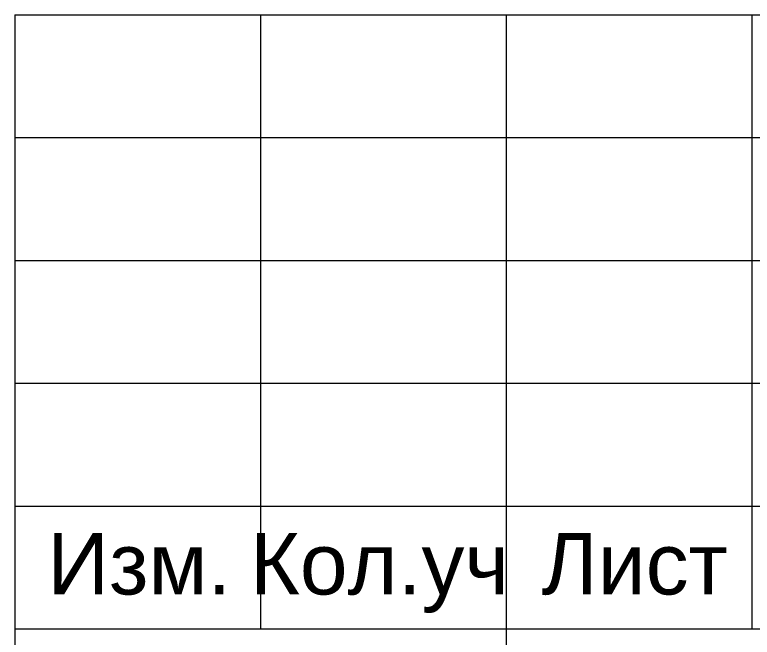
# Model space of a CAD drawing. Header units: metres. Extents: x -1525 to -1043, y -1331 to -1144.
# Drawn here: x -1483.172 to -1480.17, y -1297.873 to -1295.338 of the extents above; entities that cross this region are included whole.
import ezdxf
from ezdxf.enums import TextEntityAlignment as Align

# ---------------------------------------------------------------- set-up
doc = ezdxf.new("R2010")
doc.units = ezdxf.units.M
doc.header["$MEASUREMENT"] = 0
doc.layers.add('Level 63', color=7, linetype='Continuous', lineweight=0)
doc.styles.add('Style-Arial', font='arial.ttf')

msp = doc.modelspace()

# ---------------------------------------------------------------- linework, layer by layer
at = {"layer": 'Level 63', "color": 7, "linetype": 'Continuous', "lineweight": 13}
for p, q in [((-1483.17162925, -1295.33848912), (-1464.67162925, -1295.33848912)), ((-1483.17162925, -1295.33848912), (-1483.17162925, -1300.83848912)), ((-1482.17162925, -1295.33848912), (-1482.17162925, -1297.83848912)), ((-1481.17162925, -1295.33848912), (-1481.17162925, -1300.83848912)), ((-1480.17162925, -1295.33848912), (-1480.17162925, -1297.83848912)), ((-1483.17162925, -1297.33848912), (-1476.67162925, -1297.33848912)), ((-1483.17162925, -1297.83848912), (-1476.67162925, -1297.83848912))]:
    msp.add_line(p, q, dxfattribs=at)
at = {"layer": 'Level 63', "color": 7, "linetype": 'Continuous', "lineweight": 0}
for p, q in [((-1483.17162925, -1295.83848912), (-1476.67162925, -1295.83848912)), ((-1483.17162925, -1296.33848912), (-1476.67162925, -1296.33848912)), ((-1483.17162925, -1296.83848912), (-1476.67162925, -1296.83848912))]:
    msp.add_line(p, q, dxfattribs=at)

# ---------------------------------------------------------------- texts
at = {"layer": 'Level 63', "color": 7, "linetype": 'Continuous', "lineweight": 0, "style": 'Style-Arial'}
for s, p in [('Изм.', (-1482.66458142, -1297.57347912)), ('Кол.уч', (-1481.68726128, -1297.57347912)), ('Лист', (-1480.64886361, -1297.57347912))]:
    msp.add_text(s, height=0.25, dxfattribs=at).set_placement(p, align=Align.MIDDLE_CENTER)

doc.saveas('drawing.dxf')
